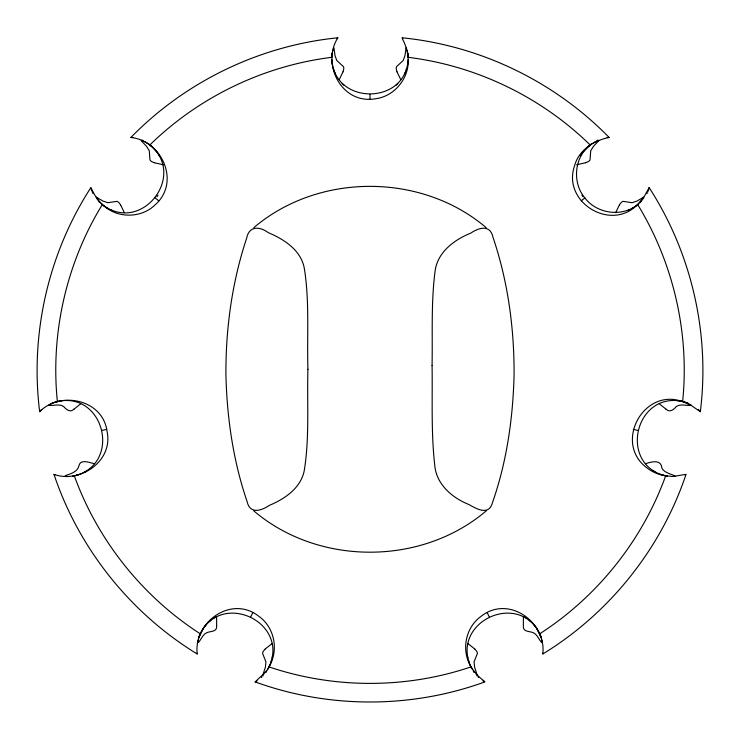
<?xml version="1.0" encoding="UTF-8"?>
<svg xmlns="http://www.w3.org/2000/svg" width="740" height="740" viewBox="0 0 740 740"><rect width="100%" height="100%" fill="white"/><g stroke="black" fill="none" stroke-linecap="round" stroke-linejoin="round"><path stroke-width="1.11" d="M523.393 616.984L523.365 625.513M91.131 189.153C90.086 185.24 92.75 191.586 93.268 192.372C95.636 196.858 98.707 200.984 102.379 204.471C116.217 218.429 140.85 218.772 154.956 205.008C181.023 182.271 161.727 140.646 130.878 137.464C185.564 81.409 259.925 45.547 337.856 37.786C321.179 63.908 341.538 104.914 375.643 98.734C395.197 96.283 410.293 76.812 408.008 57.294C407.583 52.466 406.371 47.712 404.493 43.235C404.382 42.384 400.71 36.103 402.865 38.674M542.133 642.718C539.987 641.969 537.434 634.365 533.568 632.866C529.72 630.85 522.607 632.478 523.365 625.596M216.635 625.513L216.607 616.984M331.881 56.37L332.251 53.021M331.881 55.001L332.019 53.271M649.211 187.729C691.724 253.478 710.086 334.027 700.336 411.699L690.994 405.307L682.622 401.644C689.68 333.315 673.456 263.042 637.621 204.471L644.05 196.849L649.193 187.59L648.869 189.153M408.092 59.616C405.724 105.311 334.276 105.311 331.909 59.616M216.635 625.596C217.394 632.487 210.28 630.85 206.432 632.866C202.566 634.346 199.994 642.033 197.867 642.718M408.036 61.494L407.564 64.88M197.941 641.645L198.265 639.813M272.19 658.073L272.542 656.232M543.003 653.161L542.818 653.929M682.622 401.644C643.495 387.14 613.201 443.242 647.019 467.911C653.624 473.165 661.986 475.931 670.375 476.153C671.078 477.698 689.689 473.008 685 474.886M684.879 402.042C635.41 388.639 616.818 465.451 666.916 476.199M332.649 51.023L332.917 49.987M198.681 638.158L203.084 628.667M271.774 659.83L270.729 663.086M406.094 70.3L406.695 68.459M648.638 189.847L648.332 190.661M343.036 71.799L343.841 68.635L343.545 66.73L336.811 60.514L335.035 55.648L333.916 47.869L333.379 48.618M198.672 637.51L199.291 635.891M90.789 187.729C48.276 253.478 29.915 334.027 39.664 411.699C60.033 390.72 102.842 399.249 107.023 431.244C113.664 461.02 80.031 483.757 53.974 474.386C78.866 548.599 130.397 613.201 197.21 653.994C193.362 622.396 231.444 594.294 259.213 616.577C274.901 627.835 279.054 651.404 268.509 667.462C269.637 669.746 248.881 686.711 257.076 680.856M686.026 474.386C661.135 548.599 609.603 613.201 542.79 653.994C546.638 622.396 508.556 594.294 480.787 616.577C465.099 627.835 460.946 651.404 471.491 667.462C474.238 671.938 477.781 675.907 481.842 679.246C483.525 680.356 486.615 683.177 482.924 680.856M665.704 475.755C642.357 540.376 597.411 596.736 539.608 633.875M342.999 71.873L339.281 79.55M199.393 635.66C219.863 589.059 291.005 622.155 268.583 667.85M647.74 192.049L647.962 191.558M270.137 664.566L268.583 667.739M404.512 74.028L405.363 72.168M615.68 212.658L619.352 204.962M250.768 616.873L252.793 612.655M646.973 193.603L647.25 193.066M643.541 197.978L643.735 197.09L637.01 201.067L632.09 202.714L623.043 201.326L621.369 202.279L619.399 204.888M102.379 204.471C66.415 263.024 50.376 333.296 57.378 401.644M580.373 156.159L581.029 155.021M268.352 668.146L267.658 669.293M643.439 198.144L643.041 198.773M266.659 671.18L265.716 672.549M39.701 411.644L40.839 410.321M581.714 153.92L582.417 152.875M156.935 196.794L158.027 195.184M266.789 670.597L265.568 672.225M337.135 38.674L337.801 37.842M642.644 199.347L641.423 200.901M102.518 204.795C142.145 234.811 188.228 173.983 148.675 143.967M204.083 627.233L206.414 624.394M583.148 151.885L591.325 143.967M641.229 201.123L640.794 201.613M262.783 676.092L263.274 675.565M640.562 201.863L640.017 202.446M641.34 201.345L640.128 202.547M41.107 410.043L41.727 409.451M265.225 648.999L263.125 651.505L262.561 653.346L265.928 661.865L265.42 667.027L263.061 674.519L263.865 674.075M395.909 85.359L397.805 83.537M637.621 204.471C610.879 232.369 561.475 201.853 574.693 165.409C578.856 149.804 594.747 140.212 609.122 137.464C554.436 81.409 480.075 45.547 402.144 37.786M261.312 677.544L261.803 677.082M639.092 203.361L637.769 204.554M149.776 145.04C198.857 96.949 263.792 65.675 331.992 57.294M265.29 648.943L271.969 643.652M48.895 405.187C51.597 406.371 59.746 403.291 63.631 406.547M637.482 204.795L635.669 206.21M209.226 621.628L210.798 620.324M80.697 403.8L74.046 409.137M581.196 200.855L584.859 197.941C571.89 182.521 574.259 156.843 590.483 144.661M253.792 227.679C318.505 172.596 421.495 172.596 486.208 227.679M486.208 510.877C421.495 565.961 318.505 565.961 253.792 510.877M636.909 205.23C621.249 217.32 596.736 213.564 584.859 197.941M590.871 144.383L591.639 143.856M676.341 406.565C673.752 409.498 669.802 413.031 666.028 409.183M49.229 404.928L50.024 404.429M73.972 409.183C70.152 413.087 66.304 409.433 63.658 406.565M634.346 207.117L631.414 208.856M676.369 406.547C680.254 403.291 688.404 406.371 691.105 405.187M84.887 471.99L86.543 470.992M593.082 142.95L593.813 142.533M214.406 617.826L216.441 616.67M50.625 404.086L51.412 403.679M594.544 142.136L595.496 141.664M540.607 635.66C520.137 589.059 448.995 622.155 471.417 667.85M675.13 476.171C671.892 473.952 664.058 473.073 661.847 467.948C661.199 459.179 651.33 461.695 645.632 463.703M597.069 140.508L598.068 140.045M52.133 403.337L52.965 402.976M596.052 141.414L597.125 140.97M628.075 210.41L629.796 209.661M53.585 402.717L61.475 400.682M51.893 403.152L52.669 402.856M79.975 474.294L72.501 476.209M585.765 162.717L588.744 161.376L590.048 159.951L590.705 150.821L593.415 146.4L598.79 140.674L597.587 140.804M484.866 681.891C411.32 708.698 328.68 708.698 255.133 681.891M53.465 402.569L54.279 402.301M66.48 475.265C71.392 473.646 77.7 471.491 78.921 465.775C80.493 458.596 89.707 462.759 94.368 463.703M66.212 475.348L64.87 476.171M471.121 666.86C406.038 688.894 333.962 688.894 268.879 666.86M585.692 162.745L576.58 164.789M55.121 402.042C104.59 388.639 123.182 465.451 73.084 476.199M102.074 430.43L106.643 429.385M607.05 137.538L609.057 137.455M130.943 137.455L132.95 137.538M676.869 400.497L681.984 401.33M667.499 476.209L660.024 474.294M408.008 57.294C476.209 65.675 541.144 96.949 590.224 145.04M163.42 164.789L154.309 162.745M633.357 429.385L637.926 430.43M682.539 401.469L683.991 401.875M142.413 140.804L141.21 140.674L146.585 146.4L149.295 150.821L149.952 159.951L151.256 161.376L154.235 162.717M685.721 402.301L686.535 402.569M684.851 402.153L685.656 402.44M142.876 140.97L143.949 141.414M687.331 402.856L688.107 403.152M55.001 474.886L54.039 474.423M687.035 402.976L687.867 403.337M110.205 209.661L111.925 210.41M141.932 140.045L142.931 140.508M144.504 141.664L145.456 142.136M688.588 403.679L689.375 404.086M108.586 208.856L105.654 207.117M146.187 142.533L146.918 142.95M523.559 616.67L525.594 617.826M689.976 404.429L690.772 404.928M653.457 470.992L655.113 471.99M147.269 143.162L152.274 146.89L156.852 151.885M200.392 633.875C142.589 596.736 97.643 540.376 74.296 475.755M665.954 409.137L659.303 403.8M103.119 205.285L104.331 206.21M468.032 643.652L474.71 648.943M155.141 197.941L158.804 200.855M102.231 204.554L101.676 204.129M529.202 620.324L530.774 621.628M102.092 204.425L100.908 203.361M476.135 674.075L476.939 674.519L474.58 667.027L474.072 661.865L477.439 653.346L476.875 651.505L474.775 648.999M698.273 409.451L698.893 410.043M478.197 677.082L478.688 677.544M342.195 83.537L344.091 85.359M99.872 202.547L98.66 201.345M699.161 410.321L700.299 411.644M99.983 202.446L99.438 201.863M476.727 675.565L477.217 676.092M99.206 201.613L98.772 201.123M533.586 624.394L535.917 627.233M474.433 672.225L473.212 670.597M98.05 200.253L97.356 199.347M474.285 672.549L473.341 671.18M581.973 195.184L583.065 196.794M157.583 152.875L158.286 153.92M96.959 198.773L96.561 198.144M536.916 628.667L541.319 638.158M472.342 669.293L471.648 668.146M120.602 204.888L118.631 202.279L116.957 201.326L107.91 202.714L102.99 201.067L96.209 197.099L96.459 197.978M158.971 155.021L159.627 156.159M120.648 204.962L124.32 212.658M471.417 667.739L469.863 664.566M92.75 193.066L93.027 193.603M400.719 79.55L397.001 71.873M487.207 612.655L489.233 616.873M334.637 72.168L335.488 74.028M92.038 191.558L92.26 192.049M406.621 48.618L406.084 47.869L404.965 55.648L403.189 60.514L396.455 66.73L396.159 68.635L396.964 71.799M540.709 635.891L541.329 637.51M91.668 190.661L91.362 189.847M469.271 663.086L468.226 659.83M333.305 68.459L333.907 70.3M197.182 653.929L196.997 653.161M407.083 49.987L407.351 51.023M541.736 639.813L542.059 641.645M467.458 656.232L467.81 658.073M332.436 64.88L331.964 61.494M407.749 53.021L408.119 56.37M407.981 53.271L408.119 55.001M370 94.47L370 99.151M307.923 369.279C306.943 402.791 309.625 436.73 304.362 469.983C301.245 487.78 285.02 498.834 269.379 505.355C261.396 510.794 249.907 514.504 247.077 501.489C233.192 460.937 226.977 417.887 225.922 375.125C225.626 328.754 232.046 282.005 246.725 237.956C249.139 225.598 259.934 226.422 268.148 232.591C284.132 239.307 301.171 250.231 304.362 268.574C309.644 301.828 306.906 335.775 307.923 369.279M432.077 365.449C432.604 398.675 430.976 432.095 434.75 465.173C436.239 484.274 452.159 497.909 469.04 504.578C476.958 509.166 489.14 516.021 492.562 502.349C506.835 461.603 512.949 418.165 514.078 375.125C514.318 328.458 507.964 281.329 492.923 237.068C490.093 224.063 478.604 227.763 470.621 233.202C453.75 239.945 436.896 252.793 434.963 272.07C431.041 303.012 432.641 334.341 432.077 365.449"/></g></svg>
